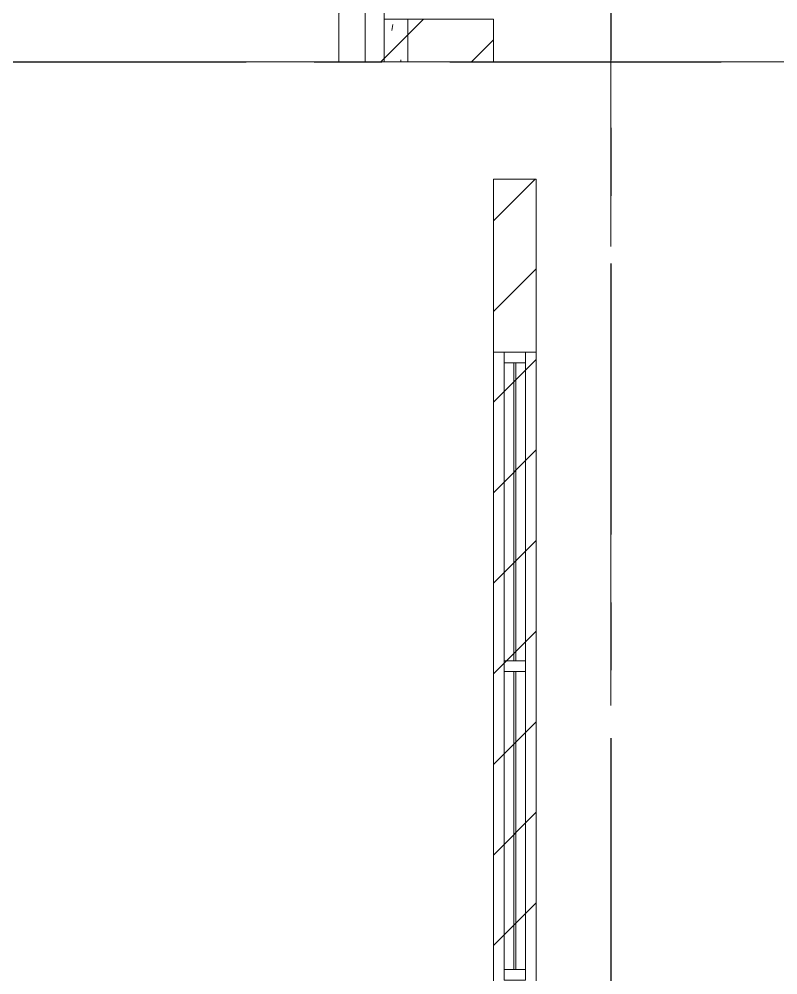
# Model space of a CAD drawing. Header units: millimetres. Extents: x -4000 to 187956, y -58990 to 162485.
# Drawn here: x 112730 to 116282, y 51173 to 55650 of the extents above; entities that cross this region are included whole.
import ezdxf

# ---------------------------------------------------------------- set-up
doc = ezdxf.new("R2010")
doc.units = ezdxf.units.MM
doc.linetypes.add('Grid Line', pattern=[2222.5, 1270, -317.5, 317.5, -317.5])
doc.linetypes.add('Grid Line 12_5mm', pattern=[2150, 1250, -300, 300, -300])
for name, color, linetype, lineweight in [('A-GLAZ-CURT', 52, 'Continuous', 9), ('A-GLAZ-CWMG', 51, 'Continuous', 9), ('A-WALL', 113, 'Continuous', 13), ('A-WALL-PATT', 111, 'Continuous', 13), ('S-GRID', 1, 'Continuous', 30)]:
    doc.layers.add(name, color=color, linetype=linetype, lineweight=lineweight)
pattern_1 = [(45, (0, 0), (-212.13203, 212.13203), [])]

# ---------------------------------------------------------------- blocks, each defined once
blk = doc.blocks.new('System Panel - System Panel1-380619-FFS - TANG 1')
at = {"layer": 'A-GLAZ-CURT', "color": 253}
for p, q in [((-698, 5), (698, 5)), ((698, -5), (-698, -5))]:
    blk.add_line(p, q, dxfattribs=at)
at = {"layer": 'A-GLAZ-CURT', "color": 254}
for p, q in [((698, 5), (-698, 5)), ((-698, -5), (-698, 5)), ((-698, 5), (-698, -5)), ((698, 5), (698, -5)), ((698, 5), (698, -5)), ((-698, -5), (698, -5))]:
    blk.add_line(p, q, dxfattribs=at)
blk = doc.blocks.new('Rectangular Mullion - 50 x 100-357744-FFS - TANG 1')
at = {"layer": 'A-GLAZ-CWMG', "color": 252}
for p, q in [((105900.2, 58256.2), (106000.2, 58256.2)), ((105900.2, 56860.2), (105900.2, 58256.2)), ((106000.2, 58256.2), (106000.2, 56860.2)), ((106000.2, 56860.2), (105900.2, 56860.2))]:
    blk.add_line(p, q, dxfattribs=at)
at = {"layer": 'A-GLAZ-CWMG', "color": 254}
for p, q in [((106000.2, 58256.2), (105900.2, 58256.2)), ((105900.2, 56860.2), (106000.2, 56860.2))]:
    blk.add_line(p, q, dxfattribs=at)
at = {"layer": 'A-GLAZ-CWMG', "color": 253}
for p, q in [((105900.2, 58256.2), (105900.2, 56860.2)), ((106000.2, 58256.2), (106000.2, 56860.2))]:
    blk.add_line(p, q, dxfattribs=at)
blk = doc.blocks.new('Rectangular Mullion - 50 x 100-357745-FFS - TANG 1')
at = {"layer": 'A-GLAZ-CWMG', "color": 254}
for p, q in [((105900.2, 64040.2), (105945.2, 64040.2)), ((105945.2, 64040.2), (105900.2, 64040.2)), ((105900.2, 64040.2), (105900.2, 62644.2)), ((105945.2, 64040.2), (105955.2, 64040.2)), ((105955.2, 64040.2), (106000.2, 64040.2)), ((106000.2, 64040.2), (105955.2, 64040.2)), ((106000.2, 62644.2), (106000.2, 64040.2)), ((105900.2, 62644.2), (105945.2, 62644.2)), ((105945.2, 62644.2), (105900.2, 62644.2)), ((105955.2, 62644.2), (105945.2, 62644.2)), ((105955.2, 62644.2), (106000.2, 62644.2)), ((106000.2, 62644.2), (105955.2, 62644.2))]:
    blk.add_line(p, q, dxfattribs=at)
at = {"layer": 'A-GLAZ-CWMG', "color": 253}
for p, q in [((105900.2, 62644.2), (105900.2, 64040.2)), ((106000.2, 62644.2), (106000.2, 64040.2))]:
    blk.add_line(p, q, dxfattribs=at)
at = {"layer": 'A-GLAZ-CWMG', "color": 90}
for p, q in [((105955.2, 64040.2), (105945.2, 64040.2)), ((105945.2, 62644.2), (105955.2, 62644.2))]:
    blk.add_line(p, q, dxfattribs=at)
blk = doc.blocks.new('Rectangular Mullion - 50 x 100-357743-FFS - TANG 1')
at = {"layer": 'A-GLAZ-CWMG', "color": 252}
for p, q in [((0, 50), (-50, 50)), ((-50, 50), (-50, -50)), ((0, -50), (0, 50)), ((-50, -50), (0, -50))]:
    blk.add_line(p, q, dxfattribs=at)
at = {"layer": 'A-GLAZ-CWMG', "color": 254}
for p, q in [((-50, 5), (-50, 50)), ((-50, -50), (-50, -5))]:
    blk.add_line(p, q, dxfattribs=at)
at = {"layer": 'A-GLAZ-CWMG', "color": 253}
for p, q in [((-50, 50), (0, 50)), ((0, 50), (0, -50)), ((0, -50), (-50, -50))]:
    blk.add_line(p, q, dxfattribs=at)
at = {"layer": 'A-GLAZ-CWMG', "color": 90}
blk.add_line((-50, -5), (-50, 5), dxfattribs=at)
blk = doc.blocks.new('Rectangular Mullion - 50 x 100-357739-FFS - TANG 1')
at = {"layer": 'A-GLAZ-CWMG', "color": 253}
for p, q in [((25, 50), (-25, 50)), ((-25, -50), (25, -50))]:
    blk.add_line(p, q, dxfattribs=at)
at = {"layer": 'A-GLAZ-CWMG', "color": 254}
for p, q in [((-25, 50), (-25, 5)), ((25, 5), (25, 50)), ((-25, -5), (-25, -50)), ((25, -50), (25, -5))]:
    blk.add_line(p, q, dxfattribs=at)
at = {"layer": 'A-GLAZ-CWMG', "color": 252}
for p, q in [((-25, -50), (-25, 50)), ((-25, 50), (25, 50)), ((25, 50), (25, -50)), ((25, -50), (-25, -50))]:
    blk.add_line(p, q, dxfattribs=at)
at = {"layer": 'A-GLAZ-CWMG', "color": 90}
for p, q in [((-25, 5), (-25, -5)), ((25, -5), (25, 5))]:
    blk.add_line(p, q, dxfattribs=at)
blk = doc.blocks.new('Rectangular Mullion - 50 x 100-V801-FFS - TANG 1')
at = {"layer": 'A-GLAZ-CWMG', "color": 253}
for p, q in [((25, 50), (-25, 50)), ((-25, -50), (25, -50))]:
    blk.add_line(p, q, dxfattribs=at)
at = {"layer": 'A-GLAZ-CWMG', "color": 254}
for p, q in [((-25, 50), (-25, 5)), ((25, 5), (25, 50)), ((-25, -5), (-25, -50)), ((25, -50), (25, -5))]:
    blk.add_line(p, q, dxfattribs=at)
at = {"layer": 'A-GLAZ-CWMG', "color": 252}
for p, q in [((-25, -50), (-25, 50)), ((-25, 50), (25, 50)), ((25, 50), (25, -50)), ((25, -50), (-25, -50))]:
    blk.add_line(p, q, dxfattribs=at)
at = {"layer": 'A-GLAZ-CWMG', "color": 90}
for p, q in [((-25, 5), (-25, -5)), ((25, -5), (25, 5))]:
    blk.add_line(p, q, dxfattribs=at)
blk = doc.blocks.new('FP_938-FFS - TANG 1')
at = {"layer": 'A-WALL', "color": 53, "lineweight": 15}
blk.add_line((114549.8, 55450), (114549.8, 55650), dxfattribs=at)
at = {"layer": 'A-WALL-PATT', "color": 254, "lineweight": 9}
for p, q in [((114474.4, 55596.4), (114478.8, 55625.5)), ((114515.8, 55458.9), (114516.7, 55450))]:
    blk.add_line(p, q, dxfattribs=at)
blk = doc.blocks.new('Walls 3 - Walls 1-597475-FFS - TANG 1')
at = {"layer": 'A-WALL-PATT', "lineweight": 9}
h = blk.add_hatch(dxfattribs=at)
h.set_pattern_fill('FP_12', color=250, style=0, pattern_type=2)
h.set_pattern_definition(pattern_1)
h.paths.add_polyline_path([(114438.4, 55450), (114438.4, 64900.2), (114226.6, 64900.2), (114226.6, 55450)])
at = {"layer": 'A-WALL', "color": 50, "lineweight": 15}
for p, q in [((114226.6, 64900.2), (114226.6, 55450)), ((114438.4, 55450), (114438.4, 64900.2)), ((114226.6, 55450), (114438.4, 55450))]:
    blk.add_line(p, q, dxfattribs=at)
at = {"layer": 'A-WALL', "color": 35, "lineweight": 15}
for q in [(114349.8, 64900.2), (114226.6, 55450)]:
    blk.add_line((114349.8, 55450), q, dxfattribs=at)
at = {"layer": 'A-WALL', "color": 53, "lineweight": 15}
for p, q in [((114549.8, 55450), (114549.8, 55650)), ((114350.2, 55450), (114438.4, 55450)), ((114438.4, 55450), (114549.8, 55450))]:
    blk.add_line(p, q, dxfattribs=at)
at = {"layer": 'A-WALL', "color": 71, "lineweight": 15}
blk.add_line((114438.4, 55450), (114549.8, 55450), dxfattribs=at)
at = {"layer": 'A-WALL', "color": 50, "lineweight": 15}
blk.add_blockref('FP_938-FFS - TANG 1', (0, 0), dxfattribs=at)
blk = doc.blocks.new('CMF2_NHAXUONG_A_rvt-1-FFS - TANG 1')
at = {"layer": 'A-WALL-PATT', "lineweight": 9}
h = blk.add_hatch(dxfattribs=at)
h.set_pattern_fill('FP_12', color=250, style=0, pattern_type=2)
h.set_pattern_definition(pattern_1)
h.paths.add_polyline_path([(114950.2, 55450), (114950.2, 55650), (114350.2, 55650), (114350.2, 55450)])
h = blk.add_hatch(dxfattribs=at)
h.set_pattern_fill('FP_12', color=250, style=0, pattern_type=2)
h.set_pattern_definition(pattern_1)
h.paths.add_polyline_path([(114950, 55450), (114950, 55650), (114438.4, 55650), (114438.4, 55450)])
h = blk.add_hatch(dxfattribs=at)
h.set_pattern_fill('FP_12', color=250, style=0, pattern_type=2)
h.set_pattern_definition(pattern_1)
h.paths.add_polyline_path([(115150.1, 45450), (115150.1, 54900.1), (114950.1, 54900.1), (114950.1, 45450)])
at = {"layer": 'A-WALL', "color": 50, "lineweight": 15}
for p, q in [((114350.2, 55650), (114350.2, 55450)), ((114950, 55650), (114438.4, 55650)), ((114438.4, 55650), (114438.4, 55450)), ((114950, 55450), (114950, 55650)), ((114950.2, 55450), (114950.2, 55650)), ((114350.2, 55450), (114950.2, 55450)), ((114438.4, 55450), (114950, 55450)), ((115150.1, 54900.1), (114950.1, 54900.1)), ((114950.1, 54900.1), (114950.1, 45450)), ((115150.1, 45450), (115150.1, 54900.1))]:
    blk.add_line(p, q, dxfattribs=at)
at = {"layer": 'A-WALL', "color": 53, "lineweight": 15}
for p, q in [((114438.4, 55650), (114549.8, 55650)), ((114549.8, 55650), (114549.8, 55450)), ((114950, 55650), (114549.8, 55650)), ((114950, 55650), (114950, 55450)), ((114549.8, 55450), (114438.4, 55450)), ((114549.8, 55450), (114950, 55450)), ((114950.1, 54090.2), (114950.1, 46810.2)), ((115000.1, 54090.2), (115100.1, 54090.2)), ((115150.1, 46810.2), (115150.1, 54090.2))]:
    blk.add_line(p, q, dxfattribs=at)
at = {"layer": 'A-WALL', "color": 35, "lineweight": 15}
for p, q in [((114950.1, 54900.1), (115150.1, 54900.1)), ((114950.1, 54900.1), (114950.1, 54090.2)), ((115150.1, 54090.2), (115150.1, 54900.1)), ((114950.1, 54090.2), (115000.1, 54090.2)), ((115150.1, 54090.2), (114950.1, 54090.2)), ((114950.1, 54090.2), (114950.1, 46810.2)), ((114950.1, 46810.2), (114950.1, 54090.2)), ((115100.1, 54090.2), (115150.1, 54090.2)), ((115150.1, 54090.2), (115150.1, 46810.2)), ((115150.1, 46810.2), (115150.1, 54090.2))]:
    blk.add_line(p, q, dxfattribs=at)
at = {"layer": 'S-GRID', "linetype": 'Grid Line 12_5mm', "lineweight": 9}
for p, q in [((115500, 161185.2), (115500, -16487.4)), ((-824.3, 55450), (183641.1, 55450))]:
    blk.add_line(p, q, dxfattribs=at)
at = {"layer": 'A-GLAZ-CURT', "color": 250, "lineweight": 9, "rotation": 270.0000000000001}
for p in [(115050.1, 53342.2), (115050.1, 51896.2)]:
    blk.add_blockref('System Panel - System Panel1-380619-FFS - TANG 1', p, dxfattribs=at)
at = {"layer": 'A-GLAZ-CWMG', "color": 250, "lineweight": 9, "rotation": 90.00000000000007}
blk.add_blockref('Rectangular Mullion - 50 x 100-357743-FFS - TANG 1', (115050.1, 54090.2), dxfattribs=at)
at = {"layer": 'A-GLAZ-CWMG', "color": 250, "lineweight": 9}
for name, p in [('Rectangular Mullion - 50 x 100-357744-FFS - TANG 1', (9099.9, -4216)), ('Rectangular Mullion - 50 x 100-357745-FFS - TANG 1', (9099.9, -10000)), ('Rectangular Mullion - 50 x 100-357744-FFS - TANG 1', (9099.9, -5662)), ('Rectangular Mullion - 50 x 100-357745-FFS - TANG 1', (9099.9, -11446))]:
    blk.add_blockref(name, p, dxfattribs=at)
at = {"layer": 'A-GLAZ-CWMG', "color": 250, "lineweight": 9, "extrusion": (0, 0, -1), "rotation": 269.9999999999999}
for name, p in [('Rectangular Mullion - 50 x 100-357739-FFS - TANG 1', (-115050.1, 52619.2)), ('Rectangular Mullion - 50 x 100-V801-FFS - TANG 1', (-115050.1, 51173.2))]:
    blk.add_blockref(name, p, dxfattribs=at)
at = {"layer": 'A-WALL', "color": 250, "lineweight": 9}
blk.add_blockref('Walls 3 - Walls 1-597475-FFS - TANG 1', (0, 0), dxfattribs=at)

msp = doc.modelspace()

# ---------------------------------------------------------------- block references
at = {"lineweight": 5}
msp.add_blockref('CMF2_NHAXUONG_A_rvt-1-FFS - TANG 1', (0, 0), dxfattribs=at)

# ---------------------------------------------------------------- next in the draw order: linework, layer by layer
at = {"layer": 'S-GRID', "linetype": 'Grid Line'}
for p, q in [((115500, 161185.2), (115500, -16487.4)), ((-824.3, 55450), (183641.1, 55450))]:
    msp.add_line(p, q, dxfattribs=at)

doc.saveas('drawing.dxf')
